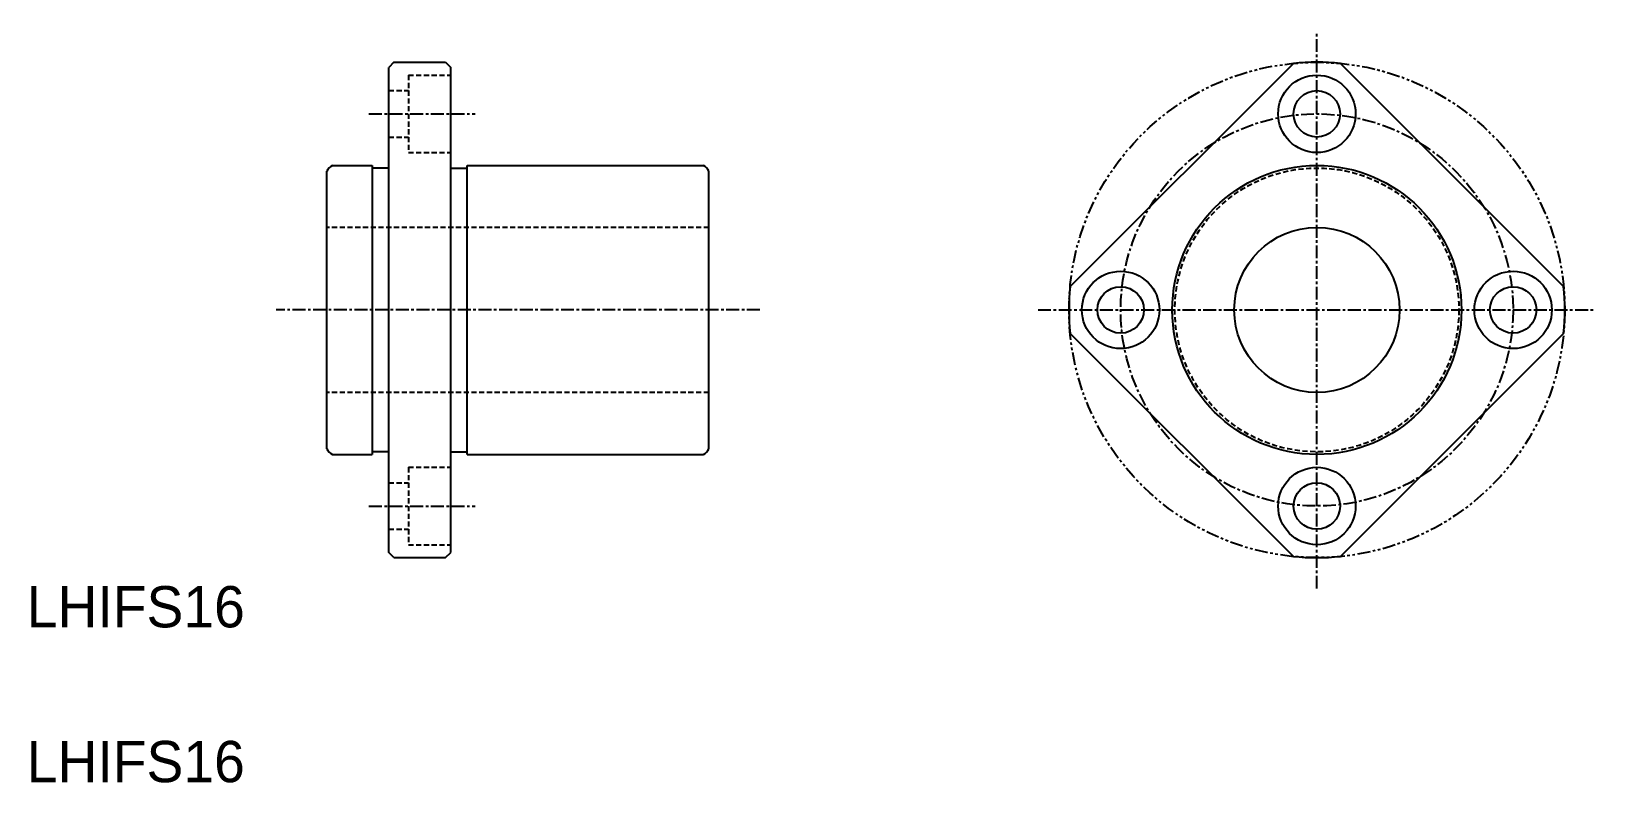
# Model space of a CAD drawing. Extents: x 275 to 426, y 137 to 210.
import ezdxf

# ---------------------------------------------------------------- set-up
doc = ezdxf.new("R2010")
doc.units = 0
for name, pattern in [('CENTER', [2, 1.25, -0.25, 0.25, -0.25]), ('DASHED', [0.75, 0.5, -0.25]), ('PHANTOM', [2.5, 1.25, -0.25, 0.25, -0.25, 0.25, -0.25])]:
    doc.linetypes.add(name, pattern=pattern)
doc.layers.get('0').update_dxf_attribs({"linetype": 'CONTINUOUS'})
doc.layers.add('CENTER', color=1, linetype='CENTER')

msp = doc.modelspace()

# ---------------------------------------------------------------- linework, layer by layer
at = {"color": 7, "linetype": 'CONTINUOUS'}
for p, q in [((309.78, 206.7), (309.28, 206.2)), ((309.28, 159.2), (309.28, 206.2)), ((309.78, 206.7), (314.78, 206.7)), ((314.78, 206.7), (315.28, 206.2)), ((315.28, 159.2), (315.28, 206.2)), ((396.87, 206.59), (375.24, 184.97)), ((423.03, 184.97), (401.41, 206.59)), ((303.28, 169.24), (303.28, 196.16)), ((303.82, 196.7), (307.68, 196.7)), ((307.68, 196.7), (307.68, 168.7)), ((309.28, 196.45), (307.68, 196.45)), ((315.28, 196.45), (316.88, 196.45)), ((316.88, 168.7), (316.88, 196.7)), ((316.88, 196.7), (339.73, 196.7)), ((340.28, 169.24), (340.28, 196.16)), ((396.87, 158.81), (375.24, 180.43)), ((423.03, 180.43), (401.41, 158.81)), ((303.82, 168.7), (307.68, 168.7)), ((309.28, 168.95), (307.68, 168.95)), ((315.28, 168.95), (316.88, 168.95)), ((316.88, 168.7), (339.73, 168.7)), ((309.78, 158.7), (309.28, 159.2)), ((314.78, 158.7), (315.28, 159.2)), ((309.78, 158.7), (314.78, 158.7))]:
    msp.add_line(p, q, dxfattribs=at)
at = {"color": 3, "linetype": 'DASHED'}
for p, q in [((311.18, 205.45), (311.18, 197.95)), ((311.18, 205.45), (315.28, 205.45)), ((309.28, 203.95), (311.18, 203.95)), ((309.28, 199.45), (311.18, 199.45)), ((311.18, 197.95), (315.28, 197.95)), ((340.28, 190.7), (303.28, 190.7)), ((340.28, 174.7), (303.28, 174.7)), ((311.18, 167.45), (311.18, 159.95)), ((311.18, 167.45), (315.28, 167.45)), ((309.28, 165.95), (311.18, 165.95)), ((309.28, 161.45), (311.18, 161.45)), ((311.18, 159.95), (315.28, 159.95))]:
    msp.add_line(p, q, dxfattribs=at)
for p, q in [((315.28, 182.7), (315.28, 182.7)), ((315.28, 170.95), (315.28, 170.95))]:
    msp.add_line(p, q)
at = {"color": 3, "linetype": 'PHANTOM'}
msp.add_circle((399.14, 182.7), 24, dxfattribs=at)
at = {"color": 7, "linetype": 'CONTINUOUS'}
for centre, radius in [((399.14, 201.7), 3.75), ((399.14, 201.7), 2.25), ((399.14, 182.7), 14), ((399.14, 182.7), 8), ((380.14, 182.7), 3.75), ((418.14, 182.7), 3.75), ((380.14, 182.7), 2.25), ((418.14, 182.7), 2.25), ((399.14, 163.7), 3.75), ((399.14, 163.7), 2.25)]:
    msp.add_circle(centre, radius, dxfattribs=at)
at = {"color": 3, "linetype": 'DASHED'}
msp.add_circle((399.14, 182.7), 13.75, dxfattribs=at)
at = {"color": 7, "linetype": 'CONTINUOUS'}
for centre, radius, start, end in [((399.14, 182.7), 24, 84.5712, 95.4288), ((304.43, 195.55), 1.3, 117.7958, 152.2042), ((339.13, 195.55), 1.3, 27.7958, 62.2042), ((399.14, 182.7), 24, 174.5712, 185.4288), ((399.14, 182.7), 24, 354.5712, 5.4288), ((304.43, 169.85), 1.3, 207.7958, 242.2042), ((339.13, 169.85), 1.3, 297.7958, 332.2042), ((399.14, 182.7), 24, 264.5712, 275.4288)]:
    msp.add_arc(centre, radius, start, end, dxfattribs=at)
at = {"layer": 'CENTER', "color": 1, "linetype": 'CENTER'}
for p, q in [((399.14, 155.7), (399.14, 209.7)), ((307.36, 201.7), (317.63, 201.7)), ((345.21, 182.7), (298.38, 182.7)), ((372.14, 182.7), (426.14, 182.7)), ((307.36, 163.7), (317.63, 163.7))]:
    msp.add_line(p, q, dxfattribs=at)
msp.add_circle((399.14, 182.7), 19, dxfattribs=at)

# ---------------------------------------------------------------- texts
at = {"color": 7, "linetype": 'CONTINUOUS'}
for p in [(274.23, 151.94), (274.23, 136.94)]:
    msp.add_text('LHIFS16', height=4, dxfattribs=at).set_placement(p)

doc.saveas('drawing.dxf')
